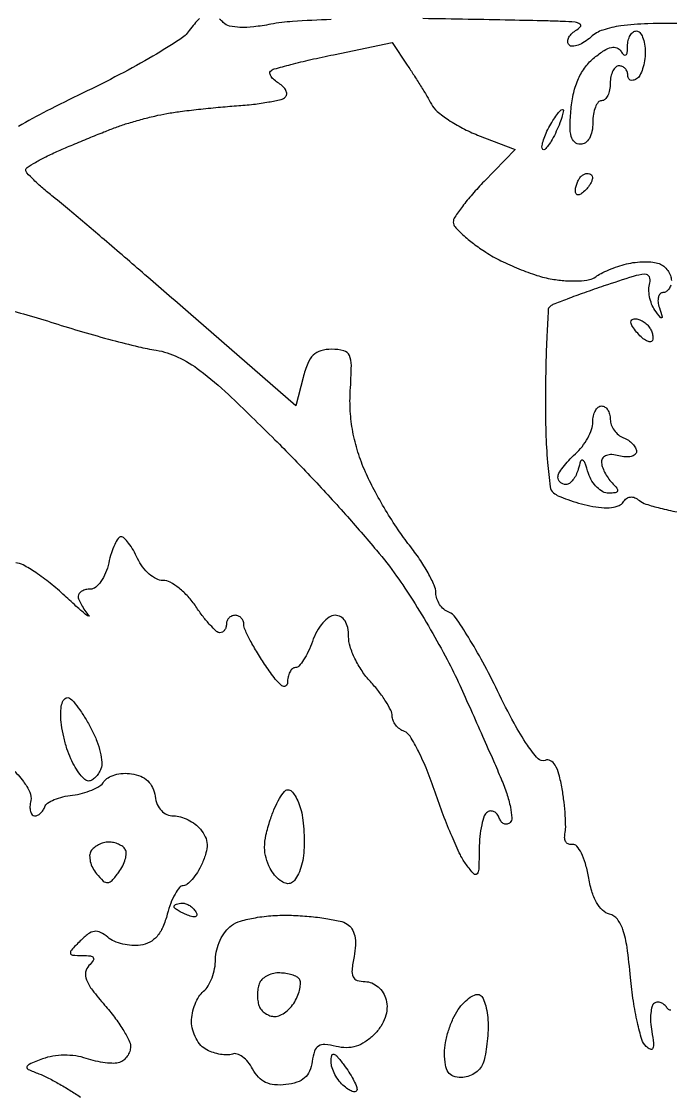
# Model space of a CAD drawing. Extents: x 0 to 102, y 0 to 135.
# Drawn here: x 79.82 to 86.12, y 75.98 to 86.38 of the extents above; entities that cross this region are included whole.
import ezdxf

# ---------------------------------------------------------------- set-up
doc = ezdxf.new("R2010")
doc.units = 0
doc.header["$MEASUREMENT"] = 0

msp = doc.modelspace()

# ---------------------------------------------------------------- linework, layer by layer
for points in [[(86.316316, 86.365244, 0.00728), (85.894073, 86.361681, 0.028026), (85.632554, 86.340968, 0.046424), (85.459108, 86.300749, 0.104105), (85.342897, 86.232955, -0.039745), (85.280369, 86.184815, -0.057384), (85.217968, 86.153741, -0.073776), (85.164925, 86.142983, -0.212675), (85.130681, 86.156119, -0.184421), (85.117588, 86.185387, -0.122282), (85.124524, 86.221953, -0.08856), (85.151477, 86.260727, -0.055747), (85.19465, 86.295304, 0.067854), (85.239926, 86.333395, 0.453816), (85.236921, 86.359143, 0.129042), (85.189545, 86.376218, 0.012194), (85.0653, 86.38429, 0.004541), (84.909195, 86.389193, 0.00054), (84.562987, 86.396547, 0.000644), (84.151401, 86.404316, 0.000529), (83.7117, 86.411582, 0.006341)], [(81.548331, 86.412465, 0.029624), (81.496889, 86.358812, 0.023532), (81.447788, 86.295292, -0.098281), (81.357249, 86.208574, -0.009408), (81.095333, 86.048316, -0.011702), (80.772123, 85.868846, -0.008975), (80.411126, 85.687497, 0.006834), (80.065101, 85.515522, 0.012785), (79.7908, 85.365499, 0.009382)], [(82.825374, 86.402539, 0.006482), (82.449723, 86.383715, 0.031712), (82.23882, 86.356907, -0.01919), (82.073151, 86.33162, -0.037125), (81.93929, 86.326414, -0.047639), (81.838341, 86.339669, -0.14083), (81.77775, 86.37321, 0.032177), (81.73944, 86.406883, 0.0322)], [(86.118349, 76.792519, -0.227857), (86.080567, 76.816691, 0.075495), (86.054839, 76.846973, 0.08903), (86.022587, 76.866228, 0.100716), (85.988971, 76.871649, 0.12888), (85.9591, 76.862499, 0.190841), (85.935764, 76.831162, 0.042437), (85.9237, 76.764142, 0.038297), (85.922277, 76.679071, 0.028868), (85.933248, 76.586169, -0.013584), (85.950127, 76.473037, -0.122641), (85.94403, 76.423762, -0.428089), (85.920506, 76.413965, -0.084478), (85.877834, 76.442098, -0.133941), (85.837057, 76.508154, -0.016109), (85.793536, 76.675415, -0.018243), (85.754737, 76.881773, -0.014065), (85.727034, 77.109146, 0.01066), (85.693189, 77.40362, 0.045978), (85.653458, 77.57513, 0.087753), (85.599606, 77.674985, 0.162758), (85.523338, 77.724786, -0.129646), (85.455723, 77.76293, -0.072464), (85.397827, 77.83836, -0.055402), (85.351297, 77.948639, -0.030312), (85.318096, 78.091742, 0.028525), (85.289695, 78.216174, 0.045328), (85.250012, 78.317872, 0.057493), (85.205839, 78.385666, 0.273178), (85.16401, 78.400703, -0.129013), (85.128537, 78.403133, -0.157769), (85.101959, 78.422836, -0.131044), (85.088828, 78.457797, -0.078103), (85.091385, 78.502455, 0.055997), (85.09814, 78.56897, 0.013096), (85.094004, 78.681133, 0.01334), (85.08235, 78.810683, 0.012742), (85.063673, 78.941431, 0.022873), (85.033289, 79.081841, 0.07077), (84.995589, 79.170974, 0.136614), (84.950354, 79.213778, 0.216452), (84.897992, 79.21692, -0.310216), (84.830662, 79.233054, -0.033642), (84.72649, 79.365428, -0.026832), (84.597381, 79.577997, -0.009897), (84.437743, 79.890422, 0.010694), (84.295166, 80.168363, 0.014847), (84.154876, 80.410539, 0.011281), (84.029259, 80.603404, 0.152292), (83.963988, 80.654974, -0.087124), (83.916054, 80.683721, -0.066404), (83.875433, 80.729649, -0.06585), (83.847974, 80.785066, -0.082316), (83.8386, 80.841621, 0.105229), (83.822967, 80.915077, 0.021662), (83.763523, 81.034251, 0.021896), (83.680857, 81.169143, 0.01907), (83.583018, 81.30285, -0.02035), (83.472693, 81.454431, -0.011804), (83.352105, 81.644711, -0.011787), (83.240029, 81.841516, -0.019411), (83.155835, 82.013482, -0.028198), (83.082694, 82.207744, -0.030127), (83.033747, 82.404787, -0.030575), (83.009361, 82.603502, -0.031014), (83.009566, 82.802758, 0.01024), (83.020016, 83.048143, 0.111791), (83.000452, 83.144368, 0.230696), (82.945661, 83.189968, 0.060233), (82.828778, 83.2041, 0.067346), (82.723754, 83.18989, 0.128468), (82.650522, 83.14752, 0.101936), (82.596876, 83.066976, 0.032726), (82.551594, 82.929866), (82.480533, 82.655631), (81.437054, 83.564366, 0.001032), (81.018063, 83.927736, 0.001236), (80.622081, 84.268015, 0.00106), (80.287057, 84.553247, 0.008202), (80.127988, 84.683671, -0.010365), (80.02623, 84.767843, -0.015096), (79.940416, 84.846516, -0.010535), (79.873441, 84.914555, -0.191401), (79.8624, 84.94234, -0.25183), (79.875769, 84.967201, -0.013038), (79.955592, 85.017015, -0.018104), (80.058075, 85.072423, -0.011906), (80.17965, 85.129011, -0.00326), (80.318437, 85.188557, -0.002382), (80.473326, 85.252953, -0.002406), (80.620695, 85.312574, -0.005312), (80.733899, 85.356351, -0.014915), (80.843368, 85.393669, -0.008541), (80.977446, 85.432462, -0.008526), (81.113716, 85.466896, -0.014018), (81.230187, 85.490799, -0.011488), (81.358511, 85.510379, -0.004536), (81.535842, 85.531647, -0.004486), (81.727908, 85.551174, -0.005599), (81.906606, 85.565707, 0.011723), (82.07053, 85.581063, 0.015778), (82.217957, 85.603103, 0.012833), (82.338004, 85.62814, 0.139422), (82.380768, 85.651968, 0.191198), (82.392727, 85.679667, 0.122051), (82.385209, 85.714395, 0.086826), (82.358308, 85.751346, 0.05373), (82.3158, 85.7844, -0.039279), (82.272138, 85.816375, -0.066839), (82.242123, 85.850137, -0.099822), (82.229598, 85.880242, -0.250198), (82.236304, 85.902304, -0.129056), (82.271914, 85.923106, -0.004191), (82.433214, 85.966643, -0.007796), (82.626171, 86.013792, -0.005311), (82.846948, 86.061644), (83.415089, 86.178481), (83.562368, 85.96029, -0.00582), (83.625025, 85.865095, -0.004426), (83.691537, 85.759388, -0.004475), (83.752153, 85.659135, -0.01044), (83.795274, 85.582761, 0.093515), (83.852502, 85.511932, 0.028817), (83.962496, 85.428818, 0.027708), (84.09891, 85.348141, 0.027164), (84.244299, 85.282452), (84.607698, 85.141481), (84.307749, 84.832634, 0.013137), (84.192869, 84.707954, 0.017632), (84.09591, 84.58878, 0.014854), (84.022922, 84.486111, 0.148145), (84.0078, 84.436194, 0.185846), (84.025282, 84.390784, 0.023233), (84.100992, 84.314475, 0.024811), (84.203545, 84.229269, 0.018183), (84.32505, 84.144834, 0.027803), (84.470105, 84.062676, 0.018581), (84.644184, 83.984395, 0.018735), (84.819145, 83.920932, 0.034606), (84.965963, 83.884797, 0.025983), (85.097156, 83.868954, 0.029553), (85.22373, 83.867798, 0.030761), (85.3297, 83.879658, 0.122878), (85.388963, 83.905944, -0.046798), (85.440828, 83.939078, -0.018584), (85.517432, 83.974936, -0.0182), (85.603524, 84.007758, -0.021781), (85.68681, 84.032095, -0.031023), (85.771526, 84.047397, -0.026679), (85.861887, 84.053127, -0.027571), (85.944617, 84.04939, -0.066632), (86.00406, 84.035262, -0.078941), (86.049452, 84.009033, -0.065319), (86.08792, 83.968464, -0.066676), (86.113931, 83.920306, -0.090764), (86.1228, 83.871849, -0.067779)], [(86.116665, 83.826803, -0.084422), (86.098729, 83.788618, -0.099683), (86.072104, 83.763084, -0.142398), (86.040855, 83.754, 0.210007), (86.013588, 83.742019, 0.129469), (85.996972, 83.71051, 0.085879), (85.994267, 83.662658, 0.049125), (86.006536, 83.60595, -0.003908), (86.033557, 83.519642, -0.367722), (86.02872, 83.508488, -0.362738), (86.016816, 83.511389, -0.003874), (85.963512, 83.5848, -0.062896), (85.931927, 83.643357, -0.04654), (85.911854, 83.714226, -0.047267), (85.905481, 83.786019, -0.073941), (85.914949, 83.847199, 0.19272), (85.910178, 83.906997, 0.302535), (85.867094, 83.931829, 0.059882), (85.752042, 83.910377, 0.005224), (85.468868, 83.81829, 0.004099), (85.279124, 83.75265, 0.005985), (85.113185, 83.69147, 0.003128), (84.974025, 83.637263, 0.099843), (84.943546, 83.617437, 0.186748), (84.928436, 83.584121, 0.002236), (84.915795, 83.34163, 0.006337), (84.905903, 83.058628, 0.004055), (84.901246, 82.729696, 0.009178), (84.905348, 82.396488, 0.013897), (84.922287, 82.10706, 0.009174), (84.947076, 81.870926, 0.195813), (84.9807, 81.810769, 0.066962), (85.030293, 81.780996, 0.016536), (85.118849, 81.746254, 0.016624), (85.223814, 81.712914, 0.015957), (85.332196, 81.686116, 0.029847), (85.446307, 81.668776, 0.050911), (85.542634, 81.669797, 0.065929), (85.615275, 81.687882, 0.161777), (85.656978, 81.722755, -0.093499), (85.688026, 81.756756, -0.138924), (85.725415, 81.771182, -0.125123), (85.767764, 81.764487, -0.068375), (85.813082, 81.737181, 0.09249), (85.876645, 81.702919, 0.014783), (86.012917, 81.663681, 0.015928), (86.178201, 81.626904, 0.013362)], [(79.618948, 83.606033, -0.008737), (79.872593, 83.538064, -0.007461), (80.1375, 83.457796, 0.006456), (80.413043, 83.3737, 0.005924), (80.698644, 83.294207, 0.00593), (80.955114, 83.229333, 0.019335), (81.126865, 83.195012, -0.072317), (81.337265, 83.129248, -0.049715), (81.551098, 82.999122, -0.028277), (81.827988, 82.764686, -0.006101), (82.278305, 82.326887, -0.007821), (82.618002, 81.977716, -0.006841), (82.962359, 81.602336, -0.006893), (83.264192, 81.254605, -0.02029), (83.458497, 81.0045, -0.014862), (83.615366, 80.770311, -0.008996), (83.787671, 80.484474, -0.009009), (83.948655, 80.194277, -0.015634), (84.070303, 79.947, -0.001303), (84.177053, 79.710072, -0.001024), (84.291548, 79.452762, -0.001035), (84.397004, 79.213115, -0.002553), (84.473133, 79.036688, -0.02061), (84.526986, 78.894069, -0.029697), (84.561714, 78.763761, -0.029593), (84.576732, 78.658649, -0.229682), (84.559355, 78.613688, -0.12922), (84.530809, 78.598334, -0.158951), (84.500806, 78.600704, -0.13158), (84.473829, 78.621458, -0.077775), (84.454292, 78.657377, 0.080085), (84.433956, 78.694361, 0.110205), (84.404766, 78.718388, 0.127277), (84.371414, 78.725706, 0.129812), (84.338974, 78.715834, 0.171015), (84.308787, 78.678387, 0.03024), (84.283538, 78.590336, 0.029683), (84.265605, 78.478821, 0.022875), (84.258909, 78.355757, -0.005479), (84.255092, 78.160747, -0.165159), (84.238147, 78.115441, -0.460077), (84.208341, 78.114751, -0.020899), (84.134793, 78.203913, -0.0501), (84.076714, 78.299107, -0.010523), (83.995895, 78.476892, -0.010932), (83.910632, 78.688058, -0.01016), (83.832463, 78.907941, 0.015817), (83.754566, 79.119445, 0.021289), (83.670043, 79.305168, 0.019007), (83.589313, 79.450288, 0.166182), (83.53358, 79.496829, -0.071584), (83.488476, 79.522019, -0.063722), (83.450257, 79.559793, -0.066848), (83.424393, 79.603885, -0.099577), (83.4156, 79.647598, 0.117142), (83.402541, 79.702572, 0.024618), (83.353472, 79.789141, 0.024543), (83.285064, 79.886195, 0.021094), (83.2041, 79.981305, -0.039761), (83.123157, 80.083909, -0.034067), (83.054728, 80.203328, -0.035508), (83.007561, 80.320993, -0.077721), (82.9926, 80.416659, 0.048627), (82.984083, 80.504023, 0.092915), (82.958044, 80.569284, 0.122586), (82.916126, 80.609276, 0.130212), (82.861299, 80.6238, 0.156016), (82.804609, 80.60567, 0.059582), (82.742578, 80.549246, 0.051507), (82.68508, 80.46711, 0.043127), (82.641523, 80.37, -0.025101), (82.602065, 80.2728, -0.035037), (82.556617, 80.190754, -0.037743), (82.511781, 80.13194, -0.214187), (82.476724, 80.1162, 0.184723), (82.447587, 80.105055, 0.090233), (82.42282, 80.073154, 0.070091), (82.406034, 80.025736, 0.050112), (82.4004, 79.969661, -0.27383), (82.381543, 79.937811, -0.299326), (82.346101, 79.940652, -0.064275), (82.281677, 80.005677, -0.013885), (82.1889, 80.134373, -0.012251), (82.107912, 80.260076, -0.015454), (82.039528, 80.380363, -0.013573), (81.988677, 80.483288, -0.108357), (81.9774, 80.534712, 0.093881), (81.970958, 80.568718, 0.096583), (81.952549, 80.59763, 0.099061), (81.92508, 80.616982, 0.104447), (81.8928, 80.6238, 0.099038), (81.860513, 80.617341, 0.097945), (81.833051, 80.598949, 0.097945), (81.814659, 80.571487, 0.099038), (81.8082, 80.5392, -0.073419), (81.80343, 80.506892, -0.088161), (81.789562, 80.479523, -0.100998), (81.768946, 80.461273, -0.132548), (81.74475, 80.454843, -0.188554), (81.711087, 80.468155, -0.019771), (81.650236, 80.529426, -0.022311), (81.581534, 80.611355, -0.016078), (81.5121, 80.7084, 0.037401), (81.436289, 80.805347, 0.040241), (81.34858, 80.887374, 0.043845), (81.262372, 80.944332, 0.124285), (81.193036, 80.961957, -0.118011), (81.128605, 80.977489, -0.059757), (81.058888, 81.024257, -0.054387), (80.994799, 81.092791, -0.053977), (80.946807, 81.1737, 0.023492), (80.905204, 81.254696, 0.032053), (80.859861, 81.323072, 0.033297), (80.816924, 81.372403, 0.199592), (80.786142, 81.3852, 0.25147), (80.757838, 81.370004, 0.035903), (80.724357, 81.310646, 0.033718), (80.692131, 81.228631, 0.022698), (80.6661, 81.1314, -0.042631), (80.635905, 81.034274, -0.054928), (80.591429, 80.952154, -0.066074), (80.540268, 80.895906, -0.177007), (80.490178, 80.8776, 0.054361), (80.444203, 80.872587, 0.074051), (80.405302, 80.857719, 0.093678), (80.379197, 80.835744, 0.172759), (80.37, 80.80992, 0.099902), (80.376887, 80.775795, 0.02721), (80.401064, 80.726087, 0.026386), (80.435275, 80.671503, 0.024715), (80.47575, 80.61957, -0.75746), (80.472093, 80.61405, -0.09485), (80.449983, 80.626126, -0.011228), (80.364564, 80.69977, -0.003491), (80.239533, 80.81415, 0.017851), (80.09885, 80.935616, 0.021932), (79.958928, 81.038208, 0.021044), (79.836172, 81.11292, 0.126836), (79.764492, 81.1314, -0.08568)], [(79.72964, 79.133665, -0.041175), (79.838777, 79.012239, -0.054932), (79.901273, 78.908001, -0.162175), (79.910224, 78.82605, 0.043463), (79.903047, 78.769341, 0.07213), (79.908089, 78.72149, 0.105622), (79.923863, 78.689609, 0.229103), (79.94787, 78.678, 0.112667), (79.976687, 78.684577, 0.06987), (80.005687, 78.703922, 0.064477), (80.030469, 78.732509, 0.066018), (80.046915, 78.766246, -0.168096), (80.074343, 78.801966, -0.045682), (80.138038, 78.83607, -0.040842), (80.221983, 78.863762, -0.03271), (80.315813, 78.880025, 0.036831), (80.412248, 78.897558, 0.037995), (80.504033, 78.928937, 0.040873), (80.578713, 78.968491, 0.112582), (80.620265, 79.010681, -0.125389), (80.659836, 79.048879, -0.059793), (80.725468, 79.076537, -0.053763), (80.805107, 79.090368, -0.051296), (80.887167, 79.087252, -0.063612), (80.976698, 79.062713, -0.092352), (81.045116, 79.01801, -0.095277), (81.091422, 78.952856, -0.07183), (81.116134, 78.86835, 0.063551), (81.137727, 78.789722, 0.090872), (81.177044, 78.729209, 0.10223), (81.231262, 78.691346, 0.101814), (81.296125, 78.678, -0.070865), (81.362552, 78.668538, -0.044601), (81.435699, 78.639987, -0.043965), (81.504113, 78.598123, -0.060336), (81.556479, 78.548595, -0.064112), (81.603164, 78.4749, -0.100504), (81.620665, 78.402216, -0.083206), (81.609752, 78.318787, -0.032867), (81.568652, 78.210195, -0.030997), (81.52603, 78.13019, -0.039364), (81.476726, 78.062592, -0.043723), (81.42814, 78.015049, -0.173502), (81.389433, 78.0012, 0.225219), (81.352427, 77.983641, 0.042964), (81.309293, 77.920433, 0.0383), (81.267842, 77.831554, 0.026898), (81.234568, 77.72625, -0.038152), (81.191317, 77.59937, -0.076825), (81.135463, 77.509913, -0.09409), (81.063803, 77.452945, -0.085097), (80.973693, 77.423656, -0.054913), (80.891658, 77.420803, -0.041196), (80.802345, 77.434969, -0.042093), (80.719471, 77.462781, -0.071322), (80.657198, 77.500988, 0.05541), (80.58628, 77.547656, 0.152282), (80.527896, 77.557622, 0.128857), (80.467968, 77.533025, 0.034919), (80.389925, 77.465183, 0.008735), (80.304184, 77.376392, 0.228793), (80.294623, 77.34555, 0.352768), (80.314205, 77.327551, 0.016255), (80.411091, 77.3244, -0.025149), (80.488809, 77.320489, -0.227647), (80.517037, 77.30325, -0.309563), (80.516313, 77.274889, -0.039887), (80.474764, 77.226124, 0.160511), (80.442893, 77.162926, 0.132427), (80.45156, 77.087584, 0.068642), (80.508035, 76.987777, 0.017137), (80.627044, 76.84248, -0.01863), (80.722967, 76.724653, -0.022247), (80.803999, 76.606598, -0.021713), (80.862644, 76.502643, -0.118098), (80.8776, 76.440206, -0.082961), (80.869679, 76.392795, -0.068289), (80.846536, 76.346946, -0.069161), (80.81227, 76.309564, -0.090042), (80.77185, 76.286892, -0.085079), (80.716526, 76.277861, -0.027438), (80.633321, 76.283092, -0.026464), (80.539732, 76.299212, -0.026793), (80.448762, 76.32508, 0.04724), (80.346965, 76.349584, 0.038111), (80.23467, 76.356964, 0.038415), (80.123663, 76.347242, 0.050761), (80.025762, 76.320612, 0.006934), (79.8949, 76.268209, 0.236092), (79.873667, 76.243623, 0.366412), (79.885347, 76.219675, 0.012541), (79.9893, 76.177007, -0.026333), (80.070446, 76.141055, -0.010595), (80.177431, 76.083867, -0.01045), (80.290296, 76.017283, -0.013022), (80.392145, 75.950564, -0.031233)]]:
    msp.add_lwpolyline(points, format="xyb")
for points in [[(85.7844, 86.292, -0.222681), (85.816784, 86.276825, -0.076538), (85.844149, 86.231339, -0.058208), (85.86281, 86.164569, -0.039081), (85.869, 86.085493, -0.037634), (85.862753, 86.002612, -0.041396), (85.844149, 85.924288, -0.045439), (85.816929, 85.861104, -0.130646), (85.7844, 85.8267, -0.082592), (85.752074, 85.813459, -0.161196), (85.724651, 85.816091, -0.182303), (85.706423, 85.833979, -0.108972), (85.6998, 85.864007, 0.093332), (85.69336, 85.898207, 0.09642), (85.674949, 85.927282, 0.099167), (85.64748, 85.946742, 0.105053), (85.6152, 85.9536, 0.191087), (85.582893, 85.940785, 0.088204), (85.555451, 85.903897, 0.068025), (85.536834, 85.849154, 0.048028), (85.5306, 85.7844, -0.048028), (85.524366, 85.719646, -0.068025), (85.505749, 85.664902, -0.088204), (85.478307, 85.628015, -0.191087), (85.446, 85.6152, 0.226478), (85.413604, 85.599732, 0.074992), (85.386251, 85.553072, 0.057076), (85.367586, 85.484692, 0.038131), (85.3614, 85.4037, -0.047818), (85.353143, 85.317564, -0.08253), (85.328126, 85.250246, -0.110514), (85.289161, 85.207627, -0.1537), (85.240162, 85.1922, -0.185395), (85.18569, 85.213117, -0.14604), (85.152536, 85.267495, -0.070142), (85.140721, 85.367645, -0.017165), (85.150197, 85.533845, -0.03448), (85.176046, 85.693803, -0.049203), (85.222282, 85.829911, -0.054752), (85.289256, 85.942868, -0.061465), (85.376936, 86.033769, -0.02556), (85.471737, 86.102824, -0.087491), (85.541585, 86.132677, -0.157699), (85.594087, 86.128285, -0.15314), (85.634806, 86.093974, 0.055332), (85.661935, 86.060235, 0.378768), (85.681523, 86.05908, 0.201617), (85.694897, 86.083123, 0.025252), (85.698505, 86.14395, -0.055145), (85.705272, 86.200584, -0.074289), (85.724271, 86.24851, -0.09332), (85.752019, 86.280675, -0.169824)], [(85.066463, 85.5306, -0.464369), (85.075989, 85.51932, -0.025889), (85.064599, 85.468367, -0.025154), (85.041798, 85.400019, -0.013811), (85.007444, 85.318742, -0.019039), (84.967884, 85.240007, -0.034614), (84.928868, 85.17952, -0.043766), (84.895307, 85.141984, -0.404981), (84.875503, 85.142297, -0.234579), (84.86735, 85.166527, -0.033872), (84.878233, 85.219137, -0.032495), (84.900929, 85.283986, -0.022446), (84.934522, 85.354154, -0.015423), (84.973427, 85.421751, -0.022251), (85.012233, 85.478769, -0.019078), (85.047025, 85.521775, -0.216391)], [(85.34871, 84.89469, -0.212536), (85.357985, 84.870531, -0.080535), (85.350173, 84.834412, -0.061283), (85.327433, 84.792403, -0.041736), (85.29231, 84.75087, -0.034019), (85.25083, 84.714681, -0.131573), (85.21949, 84.701881, -0.290264), (85.200125, 84.710972, -0.142677), (85.1922, 84.73818, -0.054831), (85.196336, 84.775785, -0.038674), (85.208767, 84.816488, -0.039129), (85.226994, 84.854033, -0.063896), (85.2486, 84.882, -0.075941), (85.27344, 84.900256, -0.089268), (85.301272, 84.908993, -0.100736), (85.327696, 84.907015, -0.128169)], [(85.769048, 83.5002, -0.085443), (85.807585, 83.493566, -0.053409), (85.848968, 83.473695, -0.051744), (85.886777, 83.444486, -0.0641), (85.914779, 83.409971, -0.04739), (85.933248, 83.372586, -0.058241), (85.942789, 83.334875, -0.069134), (85.942576, 83.30245, -0.161573), (85.931827, 83.281027, -0.274667), (85.909377, 83.275312, -0.066988), (85.873048, 83.291561, -0.05004), (85.829911, 83.324654, -0.030935), (85.786097, 83.371256, -0.030483), (85.74621, 83.425757, -0.110288), (85.731513, 83.465879, -0.256649), (85.740881, 83.489961, -0.176123)], [(85.446, 82.6542, -0.151099), (85.478264, 82.644222, -0.09843), (85.505749, 82.616143, -0.081424), (85.524288, 82.574179, -0.063461), (85.5306, 82.524645, 0.088478), (85.540082, 82.471478, 0.06652), (85.567877, 82.418842, 0.065663), (85.608989, 82.374695, 0.081035), (85.6575, 82.346394, -0.054472), (85.706032, 82.32142, -0.057298), (85.747123, 82.286911, -0.063945), (85.775093, 82.248555, -0.12625), (85.7844, 82.212282, -0.221261), (85.770925, 82.183322, -0.11579), (85.734697, 82.164954, -0.077863), (85.68001, 82.16039, -0.04594), (85.6152, 82.171113, 0.048934), (85.546983, 82.181981, 0.097671), (85.493044, 82.174681, 0.144179), (85.458946, 82.150562, 0.16877), (85.446, 82.1133, 0.077648), (85.45325, 82.066897, 0.038173), (85.475821, 82.011399, 0.036697), (85.508668, 81.956095, 0.044051), (85.54752, 81.90972, -0.025662), (85.59467, 81.857465, -0.253212), (85.599983, 81.82935, -0.291641), (85.579466, 81.812277, -0.031633), (85.515087, 81.8082, -0.124604), (85.459313, 81.822318, -0.069423), (85.402524, 81.864115, -0.062317), (85.353359, 81.925765, -0.059566), (85.32, 81.99855, 0.008544), (85.283771, 82.105067, 0.210027), (85.262805, 82.127171, 0.43158), (85.243358, 82.118554, 0.019478), (85.219329, 82.04085, -0.046503), (85.198403, 81.984208, -0.056513), (85.168378, 81.93629, -0.066561), (85.134306, 81.903565, -0.159404), (85.101397, 81.8928, -0.090007), (85.071466, 81.898232, -0.095356), (85.046029, 81.9138, -0.099753), (85.02901, 81.937015, -0.108868), (85.023, 81.964288, -0.136196), (85.033279, 82.001323, -0.026046), (85.072702, 82.059757, -0.02603), (85.127423, 82.125033, -0.021385), (85.1922, 82.1889, 0.044853), (85.256945, 82.259017, 0.038833), (85.311697, 82.342895, 0.040713), (85.34932, 82.427298, 0.084684), (85.3614, 82.498112, -0.052233), (85.367656, 82.557832, -0.07211), (85.386251, 82.608349, -0.092064), (85.413713, 82.642288, -0.178587)], [(80.286002, 79.819728, -0.083387), (80.327138, 79.783652, -0.017612), (80.385074, 79.707318, -0.017985), (80.446673, 79.612893, -0.016207), (80.503623, 79.511, -0.030134), (80.550928, 79.40421, -0.032476), (80.5837, 79.295116, -0.034381), (80.59907, 79.198751, -0.114454), (80.590276, 79.135664, -0.050088), (80.567304, 79.090045, -0.054943), (80.536312, 79.051434, -0.062113), (80.502388, 79.025074, -0.13494), (80.470835, 79.0164, -0.188925), (80.436127, 79.03, -0.037683), (80.389961, 79.079697, -0.035046), (80.341967, 79.149374, -0.026403), (80.29898, 79.231881, -0.030484), (80.26136, 79.329865, -0.020036), (80.22964, 79.446489, -0.020175), (80.207831, 79.562933, -0.036217), (80.2008, 79.659874, -0.036295), (80.206621, 79.73996, -0.086358), (80.225189, 79.796481, -0.170431), (80.253117, 79.822161, -0.244569)], [(82.405349, 78.9318, -0.200937), (82.438217, 78.918035, -0.053784), (82.474165, 78.872675, -0.045648), (82.507349, 78.807583, -0.033592), (82.532294, 78.730522, -0.03151), (82.549696, 78.636442, -0.016987), (82.559819, 78.518942, -0.016857), (82.562026, 78.398061, -0.025366), (82.555056, 78.292896, -0.037281), (82.537058, 78.200029, -0.044346), (82.506072, 78.116336, -0.049997), (82.46766, 78.052708, -0.153883), (82.427278, 78.023734, -0.166898), (82.381951, 78.024356, -0.074078), (82.328578, 78.052987, -0.061341), (82.275681, 78.103545, -0.048559), (82.231734, 78.169402, -0.057849), (82.192003, 78.270093, -0.065602), (82.178632, 78.372972, -0.054097), (82.191661, 78.49109, -0.025211), (82.232567, 78.639843, -0.022108), (82.275043, 78.751677, -0.031806), (82.323068, 78.846038, -0.032804), (82.369965, 78.914593, -0.230258)], [(80.6661, 78.4242, 0.0668), (80.617331, 78.417655, 0.052227), (80.567498, 78.39826, 0.053446), (80.52411, 78.36969, 0.082214), (80.49461, 78.335894, 0.133092), (80.481702, 78.292473, 0.066585), (80.487961, 78.235096, 0.058863), (80.511145, 78.173356, 0.054031), (80.548616, 78.116755, 0.029704), (80.614231, 78.04662, 0.21157), (80.657019, 78.031373, 0.193959), (80.699367, 78.052241, 0.024608), (80.764689, 78.132924, 0.04019), (80.80253, 78.194501, 0.047823), (80.827508, 78.257935, 0.054638), (80.837157, 78.314017, 0.15492), (80.827597, 78.352063, 0.09706), (80.802005, 78.379696, 0.052575), (80.761767, 78.40301, 0.049587), (80.714128, 78.418849, 0.055532)], [(81.380207, 77.832, -0.088797), (81.414476, 77.825866, -0.053277), (81.451613, 77.807433, -0.051183), (81.485826, 77.780359, -0.061454), (81.511501, 77.748369, -0.1144), (81.521143, 77.719826, -0.32948), (81.511045, 77.702927, -0.155351), (81.480943, 77.70029, -0.036408), (81.431894, 77.71512, -0.020646), (81.381601, 77.736841, -0.029555), (81.339168, 77.76047, -0.029412), (81.30811, 77.782923, -0.2252), (81.3006, 77.798751, -0.219607), (81.306472, 77.811475, -0.077771), (81.323985, 77.822233, -0.059132), (81.349725, 77.829566, -0.039867)], [(82.438086, 77.71364, -0.01441), (82.610177, 77.703287, -0.016524), (82.773656, 77.683252, -0.015793), (82.910253, 77.657467, -0.085115), (82.979973, 77.628973, -0.119798), (83.025539, 77.582406, -0.082879), (83.052356, 77.513408, -0.064563), (83.059252, 77.423293, -0.036221), (83.045538, 77.31414, 0.023415), (83.026076, 77.18587, 0.131476), (83.036875, 77.11796, 0.215121), (83.07673, 77.082447, 0.076166), (83.154048, 77.0706, -0.100846), (83.218207, 77.057527, -0.077788), (83.278954, 77.01967, -0.074087), (83.327751, 76.962938, -0.076816), (83.357155, 76.895122, -0.081033), (83.365092, 76.810985, -0.066983), (83.347055, 76.722646, -0.061623), (83.304123, 76.635616, -0.051053), (83.238833, 76.555433, -0.049791), (83.153258, 76.485393, -0.072051), (83.065096, 76.443614, -0.075442), (82.971853, 76.429704, -0.060924), (82.871272, 76.442261, 0.038647), (82.763835, 76.460554, 0.16566), (82.701586, 76.445522, 0.174245), (82.663289, 76.396226, 0.043724), (82.63991, 76.2955, -0.066599), (82.613807, 76.202512, -0.111268), (82.566258, 76.137063, -0.102096), (82.491984, 76.094795, -0.049761), (82.38494, 76.07148, -0.049835), (82.275107, 76.069785, -0.089922), (82.18848, 76.093156, -0.095999), (82.119305, 76.14405, -0.063508), (82.061962, 76.22467, 0.049138), (82.017826, 76.290647, 0.062947), (81.964768, 76.340802, 0.076692), (81.911307, 76.36853, 0.169328), (81.865922, 76.368073, -0.087568), (81.817046, 76.359639, -0.039166), (81.751792, 76.365009, -0.037204), (81.681886, 76.381729, -0.041496), (81.61785, 76.408208, -0.091732), (81.561203, 76.45199, -0.058803), (81.51329, 76.520196, -0.056588), (81.480813, 76.60107, -0.067303), (81.4698, 76.682518, -0.051642), (81.478391, 76.765474, -0.042415), (81.50397, 76.85083, -0.044099), (81.541542, 76.925891, -0.081642), (81.586125, 76.977224, 0.086625), (81.63073, 77.02962, 0.043536), (81.66828, 77.108271, 0.041493), (81.693854, 77.198754, 0.048168), (81.70245, 77.287773, -0.0628), (81.713825, 77.377979, -0.04747), (81.747691, 77.471998, -0.0484), (81.797496, 77.555591, -0.076491), (81.856461, 77.614397, -0.087734), (81.945201, 77.657961, -0.02809), (82.088933, 77.690883, -0.026457), (82.259623, 77.71079, -0.02362)], [(82.310751, 77.1552, 0.066912), (82.252011, 77.147304, 0.06313), (82.196181, 77.124136, 0.06764), (82.151553, 77.089891, 0.107617), (82.125813, 77.04945, 0.052198), (82.113602, 77.001242, 0.033595), (82.109184, 76.9437, 0.033616), (82.112511, 76.886156, 0.052716), (82.123812, 76.83795, 0.089691), (82.146663, 76.797529, 0.068835), (82.184196, 76.763264, 0.068006), (82.230139, 76.740119, 0.082903), (82.277573, 76.7322, 0.111291), (82.328496, 76.743677, 0.055542), (82.384967, 76.778635, 0.051142), (82.438013, 76.829813, 0.05248), (82.479047, 76.890277, 0.03784), (82.507494, 76.954712, 0.048477), (82.523103, 77.017611, 0.056832), (82.524828, 77.070188, 0.178012), (82.510223, 77.101777, 0.096892), (82.479666, 77.122335, 0.034352), (82.429591, 77.139507, 0.032553), (82.370582, 77.15126, 0.032891)], [(84.267389, 76.940123, -0.150161), (84.297799, 76.905389, -0.039069), (84.323049, 76.834668, -0.03612), (84.340403, 76.745695, -0.030113), (84.3462, 76.649526, -0.018383), (84.342433, 76.547104, -0.01558), (84.331116, 76.439384, -0.015861), (84.314615, 76.34183, -0.041807), (84.294849, 76.273819, -0.093632), (84.263261, 76.222657, -0.066804), (84.211538, 76.179309, -0.064844), (84.148409, 76.150003, -0.076427), (84.083349, 76.14, -0.08915), (84.008171, 76.153512, -0.155459), (83.958765, 76.192182, -0.11375), (83.931386, 76.262415, -0.036313), (83.9232, 76.374976, -0.046322), (83.932836, 76.478763, -0.029472), (83.962177, 76.596576, -0.029515), (84.005043, 76.709764, -0.04753), (84.055889, 76.799391, -0.03802), (84.112466, 76.86836, -0.055219), (84.172751, 76.918875, -0.070669), (84.22759, 76.945096, -0.217979)], [(82.947609, 76.26192, -0.018694), (82.995354, 76.193634, -0.020751), (83.036123, 76.124258, -0.020628), (83.065761, 76.062675, -0.092982), (83.074509, 76.023891, -0.287314), (83.064017, 76.005697, -0.186248), (83.039133, 76.002701, -0.079391), (82.998896, 76.02004, -0.031858), (82.9503, 76.0554, -0.054174), (82.90174, 76.105496, -0.042974), (82.860677, 76.168764, -0.044367), (82.832613, 76.234934, -0.078271), (82.8234, 76.293428, -0.044448), (82.828824, 76.354319, -0.435093), (82.848217, 76.366813, -0.158589), (82.880687, 76.34632, -0.011422)]]:
    msp.add_lwpolyline(points, format="xyb", close=True)

doc.saveas('drawing.dxf')
